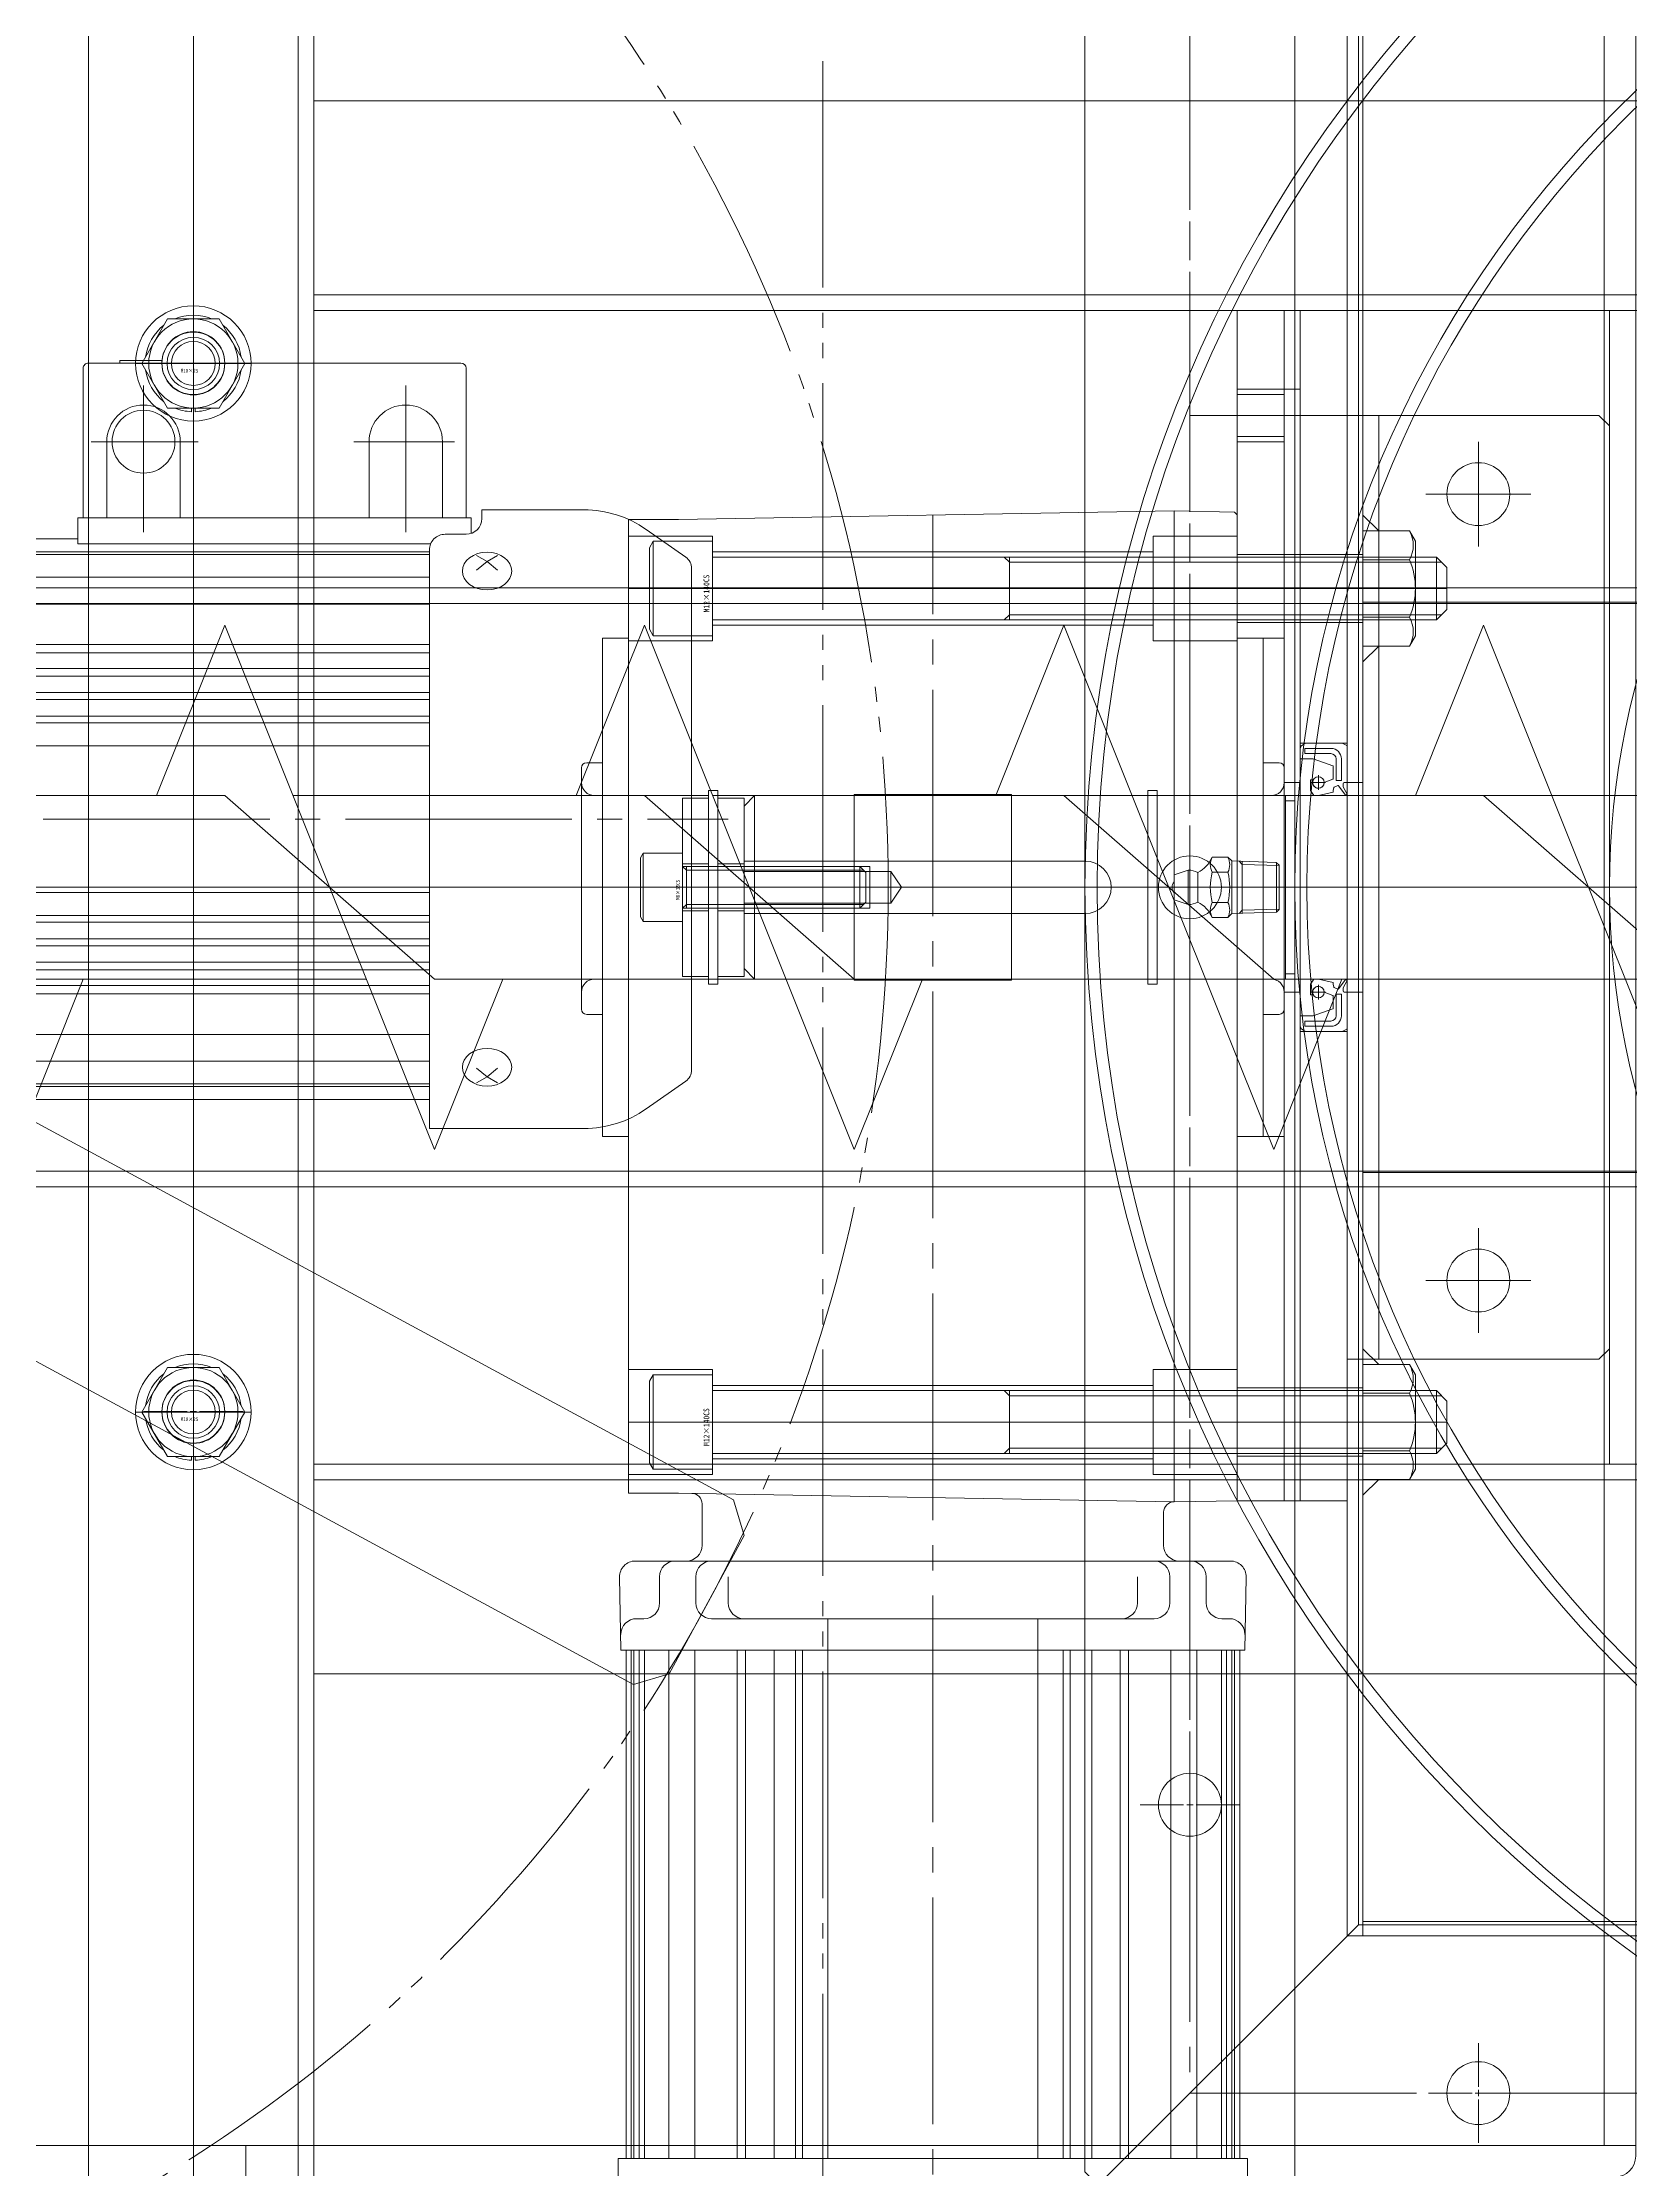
# Model space of a CAD drawing. Units: millimetres at full size. Extents: x -24503 to 24503, y -7436 to 7436.
# Drawn here: x 6788.2 to 7091, y 6095.4 to 6501.1 of the extents above; entities that cross this region are included whole.
import ezdxf
from ezdxf.enums import TextEntityAlignment as Align

# ---------------------------------------------------------------- set-up
doc = ezdxf.new("R2010")
doc.units = ezdxf.units.MM
doc.header["$LTSCALE"] = 4.8
doc.linetypes.add('CHAIN2', pattern=[12, 9, -1, 1, -1])
doc.linetypes.add('DOUBLE_CHAIN2', pattern=[12.8, 9, -1, 0.6, -0.6, 0.6, -1])
for name, color, linetype, lineweight in [('0-3_06_PHANTOM', 7, 'DOUBLE_CHAIN2', 9), ('0-4_0', 2, 'Continuous', 9), ('0-6_05_CENTER', 2, 'CHAIN2', 9), ('0-7_04_HIDDEN', 7, 'Continuous', 9), ('0-C_01_外形線', 134, 'Continuous', 9), ('0-D_03_かくれ線', 5, 'Continuous', 9), ('0-F_04_中心線', 4, 'CHAIN2', 9)]:
    doc.layers.add(name, color=color, linetype=linetype, lineweight=lineweight)
doc.styles.add('ＭＳ ゴシック', font='')
doc.styles.get('ＭＳ ゴシック').set_extended_font_data('MS Gothic')

# ---------------------------------------------------------------- blocks, each defined once
blk = doc.blocks.new('A$C402B3D07_1_1')
at = {"layer": '0-7_04_HIDDEN'}
for p, q in [((0, 0), (-65, 0)), ((-65, -2), (-65, 0)), ((0, 0), (0, -65)), ((-61, -6), (-14.5, -6)), ((-6, -14.5), (-6, -61)), ((-2, -65), (0, -65))]:
    blk.add_line(p, q, dxfattribs=at)
for centre, radius, start, end in [((-61, -2), 4, 180, 270), ((-14.5, -14.5), 8.5, 0, 90), ((-2, -61), 4, 180, 270)]:
    blk.add_arc(centre, radius, start, end, dxfattribs=at)
blk = doc.blocks.new('A$C64152858_1_1')
at = {"layer": '0-6_05_CENTER'}
for p, q in [((0, 125.659), (0, 144.341)), ((9.341, 135), (-9.341, 135)), ((-1300.306, 60), (668.482, 60)), ((0, -24.341), (0, -5.659)), ((9.341, -15), (-9.341, -15))]:
    blk.add_line(p, q, dxfattribs=at)
at = {"layer": '0-7_04_HIDDEN'}
blk.add_line((24, 300), (24, -180), dxfattribs=at)
blk.add_lwpolyline([(-35, 300), (30, 300), (30, -180), (-35, -180)], close=True, dxfattribs=at)
blk.add_lwpolyline([(-795, -180), (-1215, -180), (-1215, -245), (-35, -245), (-35, -180), (-315, -180)], dxfattribs=at)
for centre in [(0, 135), (0, -15)]:
    blk.add_circle(centre, 6, dxfattribs=at)
at = {"layer": '0-7_04_HIDDEN', "xscale": -1}
blk.add_blockref('A$C402B3D07_1_1', (-35, -180), dxfattribs=at)
blk = doc.blocks.new('GM-SHYF-RH 0.2kW、1／30、200V、60Hza_1_1')
at = {"layer": '0-4_0'}
for p, q in [((-200, 46), (-229.505, 46)), ((-200, 46), (-200, -13)), ((-241.321, 42.275), (-248.891, 36.973)), ((-213, 37.32), (-211, 36.144)), ((-116, 40.5), (-200, 40.5)), ((-200, 38), (-116, 38)), ((-200, 37.5), (-116, 37.5)), ((-250, 34.844), (-250, -13)), ((-211, 36.144), (-213, 34.491)), ((-200, 33.133), (-116, 33.133)), ((-200, 28.042), (-116, 28.042)), ((-200, 20.304), (-116, 20.304)), ((-200, 18.714), (-116, 18.714)), ((-200, 15.756), (-116, 15.756)), ((-200, 14.277), (-116, 14.277)), ((-200, 11.185), (-116, 11.185)), ((-200, 9.838), (-116, 9.838)), ((-200, 6.628), (-116, 6.628)), ((-200, 5.386), (-116, 5.386)), ((-200, 1), (-116, 1)), ((-250, -60.844), (-250, -13)), ((-200, -64.34), (-200, -13)), ((-200, -27), (-116, -27)), ((-200, -31.386), (-116, -31.386)), ((-200, -32.628), (-116, -32.628)), ((-200, -35.838), (-116, -35.838)), ((-200, -37.185), (-116, -37.185)), ((-200, -40.277), (-116, -40.277)), ((-200, -41.756), (-116, -41.756)), ((-200, -44.714), (-116, -44.714)), ((-200, -46.304), (-116, -46.304)), ((-200, -54.042), (-116, -54.042)), ((-211, -62.144), (-213, -60.491)), ((-200, -59.133), (-116, -59.133)), ((-241.321, -68.275), (-248.891, -62.973)), ((-213, -63.32), (-211, -62.144)), ((-200, -63.5), (-116, -63.5)), ((-200, -64), (-116, -64)), ((-208, -70.5), (-208, -67.511)), ((-207, -67.34), (-203, -67.34)), ((-133, -65.5), (-200.233, -65.5)), ((-133, -70.5), (-133, -65.5)), ((-116, -66.5), (-133, -66.5)), ((-210, -72), (-229.505, -72)), ((-210, -72), (-210, -70.34)), ((-208, -70.5), (-133, -70.5)), ((-207, -99), (-207, -70.5)), ((-202.5, -70.5), (-202.5, -85)), ((-188.5, -70.5), (-188.5, -85)), ((-152.5, -70.5), (-152.5, -85)), ((-138.5, -70.5), (-138.5, -85)), ((-134, -99), (-134, -70.5)), ((-135, -100), (-206, -100)), ((-149, -100.5), (-149, -100))]:
    blk.add_line(p, q, dxfattribs=at)
for points in [[(-206.3, 34.327), (-206.39, 35.03), (-206.658, 35.706), (-207.092, 36.329), (-207.677, 36.875), (-208.389, 37.323), (-209.201, 37.656), (-210.083, 37.861), (-211, 37.931), (-211.917, 37.861), (-212.799, 37.656), (-213.611, 37.323), (-214.323, 36.875), (-214.908, 36.329), (-215.342, 35.706), (-215.61, 35.03), (-215.7, 34.327), (-215.61, 33.624), (-215.342, 32.948), (-214.908, 32.325), (-214.323, 31.779), (-213.611, 31.331), (-212.799, 30.998), (-211.917, 30.793), (-211, 30.724), (-210.083, 30.793), (-209.201, 30.998), (-208.389, 31.331), (-207.677, 31.779), (-207.092, 32.325), (-206.658, 32.948), (-206.39, 33.624)], [(-206.3, -60.327), (-206.39, -59.624), (-206.658, -58.948), (-207.092, -58.325), (-207.677, -57.779), (-208.389, -57.331), (-209.201, -56.998), (-210.083, -56.793), (-211, -56.724), (-211.917, -56.793), (-212.799, -56.998), (-213.611, -57.331), (-214.323, -57.779), (-214.908, -58.325), (-215.342, -58.948), (-215.61, -59.624), (-215.7, -60.327), (-215.61, -61.03), (-215.342, -61.706), (-214.908, -62.329), (-214.323, -62.875), (-213.611, -63.323), (-212.799, -63.656), (-211.917, -63.861), (-211, -63.931), (-210.083, -63.861), (-209.201, -63.656), (-208.389, -63.323), (-207.677, -62.875), (-207.092, -62.329), (-206.658, -61.706), (-206.39, -61.03)]]:
    blk.add_lwpolyline(points, close=True, dxfattribs=at)
for points in [[(-209, 37.32), (-211, 36.144), (-209, 34.491)], [(-209, -63.32), (-211, -62.144), (-209, -60.491)], [(-149, -100.5), (-141, -100.5), (-141, -100)]]:
    blk.add_lwpolyline(points, dxfattribs=at)
blk.add_circle((-145.5, -85), 6, dxfattribs=at)
for centre, radius, start, end in [((-229.505, 25.4), 20.6, 90, 125), ((-247.4, 34.844), 2.6, 125, 180), ((-247.4, -60.844), 2.6, 180, 235), ((-203, -64.34), 3, 270, 0), ((-229.505, -51.4), 20.6, 235, 270), ((-207, -70.34), 3, 90, 180), ((-195.5, -85), 7, 180, 0), ((-145.5, -85), 7, 180, 0), ((-206, -99), 1, 180, 270), ((-135, -99), 1, 270, 0)]:
    blk.add_arc(centre, radius, start, end, dxfattribs=at)
at = {"layer": '0-6_05_CENTER'}
for p, q in [((-68.791, -13), (-256.973, -13)), ((-195.5, -67.716), (-195.5, -95.695)), ((-145.5, -67.716), (-145.5, -95.695)), ((-204.808, -85), (-185.619, -85)), ((-155.91, -85), (-135.536, -85))]:
    blk.add_line(p, q, dxfattribs=at)
blk = doc.blocks.new('M5tz_1_1')
at = {"layer": '0-4_0', "color": 134}
for radius in [2.5, 2.5, 2, 2]:
    blk.add_circle((0, 0), radius, dxfattribs=at)
at = {"layer": '0-6_05_CENTER'}
for p, q in [((0, -5.06), (0, 5.06)), ((5.06, 0), (-5.06, 0))]:
    blk.add_line(p, q, dxfattribs=at)
blk = doc.blocks.new('A$C255F5867_1_1')
at = {"layer": '0-4_0', "color": 134}
blk.add_lwpolyline([(-282.5, -20), (282.5, -20), (287.5, -15), (287.5, 15), (282.5, 20), (-282.5, 20), (-287.5, 15), (-287.5, -15)], close=True, dxfattribs=at)
for points in [[(-3, 9.539), (-3, 12.8), (-3, 9.539)], [(-3, 12.8), (3, 12.8), (3, 9.539)]]:
    blk.add_lwpolyline(points, dxfattribs=at)
blk.add_arc((0, 0), 10, 107.4576, 72.5424, dxfattribs=at)
at = {"layer": '0-6_05_CENTER'}
for p, q in [((0, -12.469), (0, 22.684)), ((12.007, 0), (-12.007, 0))]:
    blk.add_line(p, q, dxfattribs=at)
at = {"layer": '0-7_04_HIDDEN'}
for p, q in [((-2.5, 20), (-2.5, 12.8)), ((-2, 20), (-2, 12.8)), ((2, 20), (2, 12.8)), ((2.5, 20), (2.5, 12.8))]:
    blk.add_line(p, q, dxfattribs=at)
at = {"layer": '0-4_0'}
for p in [(-15, 0), (15, 0)]:
    blk.add_blockref('M5tz_1_1', p, dxfattribs=at)
blk = doc.blocks.new('A$C6DB072BA_1_1')
at = {"layer": '0-7_04_HIDDEN'}
blk.add_blockref('A$C255F5867_1_1', (0, 0), dxfattribs=at)
blk = doc.blocks.new('A$C44A32885_1_1')
at = {"layer": '0-3_06_PHANTOM'}
blk.add_circle((-65, 275), 287.5, dxfattribs=at)
at = {"layer": '0-4_0', "rotation": 180}
blk.add_blockref('GM-SHYF-RH 0.2kW、1／30、200V、60Hza_1_1', (-65, 275), dxfattribs=at)
at = {"layer": '0-7_04_HIDDEN', "rotation": 331.58052}
blk.add_blockref('A$C6DB072BA_1_1', (-65, 275), dxfattribs=at)
blk = doc.blocks.new('U2212')
at = {"layer": '0-F_04_中心線'}
for p, q in [((0, 1.2), (0, 9.5)), ((-9.5, 0), (-1.2, 0)), ((1.2, 0), (9.5, 0)), ((0, -9.5), (0, -1.2))]:
    blk.add_line(p, q, dxfattribs=at)
at = {"layer": '0-F_04_中心線', "linetype": 'Continuous'}
for p, q in [((-0.6, 0), (0.6, 0)), ((0, -0.6), (0, 0.6))]:
    blk.add_line(p, q, dxfattribs=at)
blk = doc.blocks.new('U2215')
at = {"layer": '0-F_04_中心線'}
for p, q in [((0, 1.2), (0, 9.5)), ((-9.5, 0), (-1.2, 0)), ((1.2, 0), (9.5, 0)), ((0, -9.5), (0, -1.2))]:
    blk.add_line(p, q, dxfattribs=at)
at = {"layer": '0-F_04_中心線', "linetype": 'Continuous'}
for p, q in [((-0.6, 0), (0.6, 0)), ((0, -0.6), (0, 0.6))]:
    blk.add_line(p, q, dxfattribs=at)
blk = doc.blocks.new('U2214')
at = {"layer": '0-F_04_中心線'}
for p, q in [((0, 1.2), (0, 9.5)), ((-9.5, 0), (-1.2, 0)), ((1.2, 0), (9.5, 0)), ((0, -9.5), (0, -1.2))]:
    blk.add_line(p, q, dxfattribs=at)
at = {"layer": '0-F_04_中心線', "linetype": 'Continuous'}
for p, q in [((-0.6, 0), (0.6, 0)), ((0, -0.6), (0, 0.6))]:
    blk.add_line(p, q, dxfattribs=at)
blk = doc.blocks.new('U2269')
at = {"layer": '0-F_04_中心線'}
blk.add_line((0, -253.5), (0, -50), dxfattribs=at)
blk = doc.blocks.new('U2277')
at = {"layer": '0-F_04_中心線'}
for p, q in [((0, 1.2), (0, 9.5)), ((-9.5, 0), (-1.2, 0)), ((1.2, 0), (9.5, 0)), ((0, -9.5), (0, -1.2))]:
    blk.add_line(p, q, dxfattribs=at)
at = {"layer": '0-F_04_中心線', "linetype": 'Continuous'}
for p, q in [((-0.6, 0), (0.6, 0)), ((0, -0.6), (0, 0.6))]:
    blk.add_line(p, q, dxfattribs=at)
blk = doc.blocks.new('U2278')
at = {"layer": '0-F_04_中心線'}
for p, q in [((0, 1.2), (0, 9.5)), ((-9.5, 0), (-1.2, 0)), ((1.2, 0), (9.5, 0)), ((0, -9.5), (0, -1.2))]:
    blk.add_line(p, q, dxfattribs=at)
at = {"layer": '0-F_04_中心線', "linetype": 'Continuous'}
for p, q in [((-0.6, 0), (0.6, 0)), ((0, -0.6), (0, 0.6))]:
    blk.add_line(p, q, dxfattribs=at)
blk = doc.blocks.new('U2279')
at = {"layer": '0-F_04_中心線'}
for p, q in [((0, 1.2), (0, 9.5)), ((-9.5, 0), (-1.2, 0)), ((1.2, 0), (9.5, 0)), ((0, -9.5), (0, -1.2))]:
    blk.add_line(p, q, dxfattribs=at)
at = {"layer": '0-F_04_中心線', "linetype": 'Continuous'}
for p, q in [((-0.6, 0), (0.6, 0)), ((0, -0.6), (0, 0.6))]:
    blk.add_line(p, q, dxfattribs=at)
blk = doc.blocks.new('U2242')
at = {"layer": '0-F_04_中心線'}
for p, q in [((0, 1.2), (0, 9.5)), ((-9.5, 0), (-1.2, 0)), ((1.2, 0), (9.5, 0)), ((0, -9.5), (0, -1.2))]:
    blk.add_line(p, q, dxfattribs=at)
at = {"layer": '0-F_04_中心線', "linetype": 'Continuous'}
for p, q in [((-0.6, 0), (0.6, 0)), ((0, -0.6), (0, 0.6))]:
    blk.add_line(p, q, dxfattribs=at)
blk = doc.blocks.new('U2241')
at = {"layer": '0-F_04_中心線'}
for p, q in [((0, 1.2), (0, 9.5)), ((-9.5, 0), (-1.2, 0)), ((1.2, 0), (9.5, 0)), ((0, -9.5), (0, -1.2))]:
    blk.add_line(p, q, dxfattribs=at)
at = {"layer": '0-F_04_中心線', "linetype": 'Continuous'}
for p, q in [((-0.6, 0), (0.6, 0)), ((0, -0.6), (0, 0.6))]:
    blk.add_line(p, q, dxfattribs=at)
blk = doc.blocks.new('U2265')
at = {"layer": '0-F_04_中心線'}
blk.add_line((0, -443.5), (0, -88), dxfattribs=at)
blk = doc.blocks.new('U2223')
at = {"layer": '0-F_04_中心線'}
for p, q in [((0, 1.2), (0, 9.5)), ((-9.5, 0), (-1.2, 0)), ((1.2, 0), (9.5, 0)), ((0, -9.5), (0, -1.2))]:
    blk.add_line(p, q, dxfattribs=at)
at = {"layer": '0-F_04_中心線', "linetype": 'Continuous'}
for p, q in [((-0.6, 0), (0.6, 0)), ((0, -0.6), (0, 0.6))]:
    blk.add_line(p, q, dxfattribs=at)
blk = doc.blocks.new('U2222')
at = {"layer": '0-F_04_中心線'}
for p, q in [((0, 1.2), (0, 9.5)), ((-9.5, 0), (-1.2, 0)), ((1.2, 0), (9.5, 0)), ((0, -9.5), (0, -1.2))]:
    blk.add_line(p, q, dxfattribs=at)
at = {"layer": '0-F_04_中心線', "linetype": 'Continuous'}
for p, q in [((-0.6, 0), (0.6, 0)), ((0, -0.6), (0, 0.6))]:
    blk.add_line(p, q, dxfattribs=at)
blk = doc.blocks.new('U2236')
at = {"layer": '0-F_04_中心線'}
blk.add_line((-443.5, 0), (-88, 0), dxfattribs=at)

msp = doc.modelspace()

# ---------------------------------------------------------------- linework, layer by layer
at = {"layer": '0-3_06_PHANTOM'}
msp.add_lwpolyline([(5936.954, 5840.008), (6936.954, 5840.008), (6936.954, 6840.008), (5936.954, 6840.008)], close=True, dxfattribs=at)
at = {"layer": '0-4_0', "color": 134}
for p, q in [((6796.954, 6397.158), (6606.954, 6397.158)), ((6796.954, 6282.858), (6606.954, 6282.858))]:
    msp.add_line(p, q, dxfattribs=at)
msp.add_lwpolyline([(6746.954, 6100.008), (6826.954, 6100.008), (6826.954, 6035.008), (5846.954, 6035.008), (5846.954, 6100.008), (6266.954, 6100.008)], dxfattribs=at)
for radius in [250, 210, 207.7]:
    msp.add_circle((7236.954, 6340.008), radius, dxfattribs=at)
at = {"layer": '0-6_05_CENTER'}
msp.add_line((6986.954, 6340.008), (7486.954, 6340.008), dxfattribs=at)
at = {"layer": '0-7_04_HIDDEN'}
for radius in [247.7, 150]:
    msp.add_circle((7236.954, 6340.008), radius, dxfattribs=at)
at = {"layer": '0-C_01_外形線'}
for p, q in [((6796.954, 6765.008), (6796.954, 5915.008)), ((6826.769, 6439.928), (6821.861, 6448.428)), ((6807.139, 6439.928), (6812.046, 6431.428)), ((6821.861, 6431.428), (6826.769, 6439.928)), ((6812.046, 6431.428), (6821.861, 6431.428)), ((6816.579, 6431.428), (6816.579, 6430.736)), ((6817.329, 6431.428), (6817.329, 6430.736)), ((6826.769, 6239.928), (6821.861, 6248.428)), ((6807.139, 6239.928), (6812.046, 6231.428)), ((6821.861, 6231.428), (6826.769, 6239.928)), ((6812.046, 6231.428), (6821.861, 6231.428)), ((6816.579, 6231.428), (6816.579, 6230.736)), ((6817.329, 6231.428), (6817.329, 6230.736))]:
    msp.add_line(p, q, dxfattribs=at)
for points in [[(6821.861, 6448.428), (6812.046, 6448.428), (6807.139, 6439.928)], [(6821.861, 6248.428), (6812.046, 6248.428), (6807.139, 6239.928)]]:
    msp.add_lwpolyline(points, dxfattribs=at)
for centre, radius in [((6816.954, 6439.928), 11), ((6816.954, 6439.928), 8.5), ((6816.954, 6439.928), 5), ((6816.954, 6439.928), 4.188), ((6816.954, 6239.928), 11), ((6816.954, 6239.928), 8.5), ((6816.954, 6239.928), 5), ((6816.954, 6239.928), 4.188)]:
    msp.add_circle(centre, radius, dxfattribs=at)
for centre, start, end in [((6816.954, 6439.928), 127.50502, 172.49498), ((6816.954, 6439.928), 67.50502, 112.49498), ((6816.954, 6439.928), 7.50502, 52.49498), ((6816.954, 6439.928), 187.50502, 232.49498), ((6816.954, 6439.928), 307.50502, 352.49498), ((6816.954, 6439.928), 247.50502, 267.66393), ((6816.954, 6439.928), 272.33607, 292.49498), ((6816.954, 6239.928), 67.50502, 112.49498), ((6816.954, 6239.928), 127.50502, 172.49498), ((6816.954, 6239.928), 7.50502, 52.49498), ((6816.954, 6239.928), 187.50502, 232.49498), ((6816.954, 6239.928), 307.50502, 352.49498), ((6816.954, 6239.928), 247.50502, 267.66393), ((6816.954, 6239.928), 272.33607, 292.49498)]:
    msp.add_arc(centre, 9.2, start, end, dxfattribs=at)
at = {"layer": '0-D_03_かくれ線'}
for p, q in [((6796.954, 6735.008), (6796.954, 5945.008)), ((7039.08, 6490.008), (7039.08, 6450.008)), ((6839.954, 6453.008), (7633.954, 6453.008)), ((7039.08, 6230.008), (7039.08, 6450.008)), ((7015.954, 6435.008), (7024.954, 6435.008)), ((7024.954, 6435.008), (7027.954, 6435.008)), ((7015.954, 6434.008), (7024.954, 6434.008)), ((7036.954, 6430.008), (7084.954, 6430.008)), ((7036.954, 6430.008), (7036.954, 6250.008)), ((7042.954, 6430.008), (7042.954, 6250.008)), ((7086.954, 6428.008), (7084.954, 6430.008)), ((7086.954, 6428.008), (7086.954, 6252.008)), ((7015.954, 6426.008), (7024.954, 6426.008)), ((7015.954, 6425.008), (7024.954, 6425.008)), ((6909.453, 6410.149), (6899.953, 6410.149)), ((6899.953, 6323.807), (6899.953, 6410.149)), ((7003.953, 6411.799), (6909.453, 6410.149)), ((7015.454, 6411.598), (7003.953, 6411.799)), ((7003.953, 6323.807), (7003.953, 6411.799)), ((7015.954, 6411.089), (7015.454, 6411.598)), ((7015.954, 6323.807), (7015.954, 6411.089)), ((6904.653, 6406.008), (6903.953, 6404.796)), ((6904.653, 6406.008), (6904.653, 6388.008)), ((6915.953, 6406.008), (6904.653, 6406.008)), ((6915.953, 6406.008), (6915.953, 6388.008)), ((7039.954, 6407.978), (7048.816, 6407.978)), ((7039.954, 6386.039), (7039.954, 6407.978)), ((7048.816, 6407.978), (7049.954, 6406.008)), ((7049.954, 6388.008), (7049.954, 6406.008)), ((6903.953, 6404.796), (6903.953, 6389.221)), ((6915.953, 6404.008), (6999.954, 6404.008)), ((6915.953, 6403.008), (7049.953, 6403.008)), ((6972.535, 6402.008), (6971.535, 6403.008)), ((6972.535, 6403.008), (6972.535, 6391.008)), ((6972.535, 6402.008), (7049.953, 6402.008)), ((7015.954, 6403.508), (7024.954, 6403.508)), ((7024.954, 6403.508), (7027.954, 6403.508)), ((7027.954, 6403.508), (7036.954, 6403.508)), ((7036.954, 6403.508), (7039.954, 6403.508)), ((7039.954, 6402.493), (7048.816, 6402.493)), ((7049.953, 6403.008), (7053.953, 6403.008)), ((7049.953, 6402.008), (7054.953, 6402.008)), ((7053.953, 6403.008), (7055.953, 6401.008)), ((7053.953, 6403.008), (7053.953, 6391.008)), ((7055.953, 6401.008), (7055.953, 6393.008)), ((7049.954, 6394.158), (6576.954, 6394.158)), ((6796.954, 6397.158), (7038.954, 6397.158)), ((6903.953, 6397.008), (7055.953, 6397.008)), ((7023.454, 6397.008), (7053.454, 6397.008)), ((7036.954, 6282.858), (7036.954, 6397.158)), ((7036.954, 6394.158), (7039.954, 6394.158)), ((7486.954, 6397.158), (7038.954, 6397.158)), ((7433.954, 6397.158), (7039.954, 6397.158)), ((7049.954, 6397.008), (7039.954, 6397.008)), ((7049.954, 6394.408), (7039.954, 6394.408)), ((7433.954, 6394.408), (7049.954, 6394.408)), ((7049.954, 6394.158), (7433.954, 6394.158)), ((6822.954, 6390.008), (6809.954, 6357.508)), ((6862.954, 6290.008), (6822.954, 6390.008)), ((6902.954, 6390.008), (6889.954, 6357.508)), ((6942.954, 6290.008), (6902.954, 6390.008)), ((6915.953, 6391.008), (7049.953, 6391.008)), ((6915.953, 6390.008), (6999.954, 6390.008)), ((6982.954, 6390.008), (6969.954, 6357.508)), ((6972.535, 6392.008), (6971.535, 6391.008)), ((6972.535, 6392.008), (7049.953, 6392.008)), ((7022.954, 6290.008), (6982.954, 6390.008)), ((7015.954, 6390.508), (7024.954, 6390.508)), ((7024.954, 6390.508), (7027.954, 6390.508)), ((7027.954, 6390.508), (7036.954, 6390.508)), ((7036.954, 6390.508), (7039.954, 6390.508)), ((7039.954, 6391.523), (7048.816, 6391.523)), ((7049.953, 6392.008), (7054.953, 6392.008)), ((7049.953, 6391.008), (7053.953, 6391.008)), ((7062.954, 6390.008), (7049.954, 6357.508)), ((7053.953, 6391.008), (7055.953, 6393.008)), ((7102.954, 6290.008), (7062.954, 6390.008)), ((6894.953, 6387.508), (6899.953, 6387.508)), ((6894.953, 6340.237), (6894.953, 6387.508)), ((6904.653, 6388.008), (6903.953, 6389.221)), ((6915.953, 6388.008), (6904.653, 6388.008)), ((7020.953, 6387.508), (7015.953, 6387.508)), ((7015.954, 6387.508), (7024.954, 6387.508)), ((7020.953, 6387.508), (7020.953, 6292.508)), ((7039.954, 6386.039), (7048.816, 6386.039)), ((7048.816, 6386.039), (7049.954, 6388.008)), ((7027.954, 6367.508), (7036.954, 6367.508)), ((7028.904, 6365.508), (7033.847, 6365.508)), ((7028.985, 6367.508), (7035.93, 6367.508)), ((7028.985, 6367.508), (7035.93, 6367.508)), ((7035.975, 6367.498), (7036.898, 6367.036)), ((7035.975, 6367.498), (7036.898, 6367.036)), ((7036.954, 6366.946), (7036.954, 6360.108)), ((6890.953, 6362.78), (6890.953, 6339.78)), ((6891.953, 6363.78), (6894.953, 6363.78)), ((7023.953, 6363.78), (7020.953, 6363.78)), ((7024.953, 6362.78), (7024.953, 6339.78)), ((7030.437, 6364.508), (7028.054, 6364.508)), ((7034.214, 6363.198), (7030.47, 6364.503)), ((7034.281, 6360.751), (7034.281, 6363.103)), ((6822.954, 6357.508), (6755.954, 6357.508)), ((6862.954, 6322.508), (6822.954, 6357.508)), ((6902.954, 6357.508), (6835.954, 6357.508)), ((6915.203, 6357.508), (6893.453, 6357.508)), ((6942.954, 6322.508), (6902.954, 6357.508)), ((6982.954, 6357.508), (6915.954, 6357.508)), ((6916.953, 6357.508), (6942.953, 6357.508)), ((6923.955, 6322.508), (6923.955, 6357.508)), ((6972.953, 6357.508), (6998.953, 6357.508)), ((7022.954, 6322.508), (6982.954, 6357.508)), ((7062.954, 6357.508), (6995.954, 6357.508)), ((7000.704, 6357.508), (7022.453, 6357.508)), ((7024.954, 6360.008), (7027.954, 6360.008)), ((7026.955, 6357.508), (7026.955, 6322.508)), ((7026.955, 6357.508), (7039.955, 6357.508)), ((7027.954, 6357.508), (7036.954, 6357.508)), ((7029.954, 6358.553), (7029.954, 6360.428)), ((7030.054, 6360.528), (7030.484, 6360.528)), ((7032.554, 6360.008), (7034.217, 6360.658)), ((7035.186, 6359.424), (7034.495, 6359.143)), ((7036.854, 6360.008), (7036.401, 6360.008)), ((7036.954, 6360.008), (7039.954, 6360.008)), ((7039.955, 6357.508), (7106.954, 6357.508)), ((7102.954, 6322.508), (7062.954, 6357.508)), ((7142.954, 6357.508), (7075.954, 6357.508)), ((7025.205, 6356.508), (7026.955, 6356.508)), ((6902.703, 6346.508), (6902.203, 6345.642)), ((6902.203, 6345.642), (6902.203, 6334.374)), ((6902.703, 6346.508), (6902.703, 6333.508)), ((6910.203, 6346.508), (6902.703, 6346.508)), ((6910.203, 6346.508), (6910.203, 6333.508)), ((7011.201, 6345.783), (7014.201, 6345.783)), ((7014.954, 6345.031), (7014.201, 6345.783)), ((6915.203, 6344.508), (6910.203, 6344.508)), ((6910.953, 6343.258), (6910.203, 6344.008)), ((6910.953, 6344.008), (6910.953, 6336.008)), ((6910.953, 6343.258), (6944.753, 6343.258)), ((6921.955, 6344.508), (6916.955, 6344.508)), ((6986.955, 6345.008), (6921.955, 6345.008)), ((6945.955, 6344.008), (6921.955, 6344.008)), ((6949.955, 6343.008), (6921.955, 6343.008)), ((6944.003, 6344.008), (6944.003, 6336.008)), ((6945.203, 6342.808), (6945.203, 6337.208)), ((6945.955, 6344.008), (6945.955, 6336.008)), ((6951.957, 6340.008), (6949.955, 6343.008)), ((7003.954, 6342.409), (7006.654, 6343.309)), ((7003.954, 6337.609), (7003.954, 6342.409)), ((7006.654, 6336.709), (7006.654, 6343.309)), ((7008.454, 6337.209), (7008.454, 6342.809)), ((7011.201, 6342.896), (7014.201, 6342.896)), ((7023.437, 6344.765), (7014.954, 6345.031)), ((7014.954, 6335.009), (7014.954, 6345.009)), ((7016.954, 6344.387), (7016.354, 6344.987)), ((7016.954, 6344.909), (7016.954, 6335.109)), ((7023.954, 6344.168), (7016.954, 6344.387)), ((7023.954, 6344.249), (7023.437, 6344.765)), ((7023.454, 6335.254), (7023.454, 6344.749)), ((7023.954, 6335.786), (7023.954, 6344.249)), ((6890.953, 6316.78), (6890.953, 6339.78)), ((6894.953, 6340.237), (6894.953, 6292.508)), ((6949.955, 6337.008), (6951.957, 6340.008)), ((7003.954, 6337.609), (7006.654, 6336.709)), ((7011.201, 6337.123), (7014.201, 6337.123)), ((7014.954, 6340.009), (7014.954, 6340.01)), ((7014.954, 6337.509), (7014.954, 6337.509)), ((7020.954, 6340.008), (7020.954, 6292.508)), ((7024.953, 6316.78), (7024.953, 6339.78)), ((6902.703, 6333.508), (6902.203, 6334.374)), ((6910.203, 6333.508), (6902.703, 6333.508)), ((6910.953, 6336.758), (6910.203, 6336.008)), ((6915.203, 6335.508), (6910.203, 6335.508)), ((6910.953, 6336.758), (6944.753, 6336.758)), ((6921.955, 6335.508), (6916.955, 6335.508)), ((6945.955, 6336.008), (6921.955, 6336.008)), ((6986.955, 6335.008), (6921.955, 6335.008)), ((7011.201, 6334.236), (7014.201, 6334.236)), ((7014.201, 6334.236), (7014.954, 6334.988)), ((7014.954, 6334.988), (7023.454, 6335.254)), ((7016.954, 6335.632), (7016.354, 6335.032)), ((7016.954, 6335.632), (7023.954, 6335.85)), ((7023.454, 6335.254), (7023.954, 6335.786)), ((6795.954, 6322.508), (6782.954, 6290.008)), ((6782.954, 6322.508), (6849.954, 6322.508)), ((6875.954, 6322.508), (6862.954, 6290.008)), ((6862.954, 6322.508), (6929.954, 6322.508)), ((6915.203, 6322.508), (6893.453, 6322.508)), ((6899.953, 6224.448), (6899.953, 6323.807)), ((6916.953, 6322.508), (6942.953, 6322.508)), ((6955.954, 6322.508), (6942.954, 6290.008)), ((6942.954, 6322.508), (7009.954, 6322.508)), ((6972.953, 6322.508), (6998.953, 6322.508)), ((7000.704, 6322.508), (7022.453, 6322.508)), ((7003.953, 6222.799), (7003.953, 6323.807)), ((7015.954, 6323.807), (7015.954, 6223.008)), ((7035.954, 6322.508), (7022.954, 6290.008)), ((7022.954, 6322.508), (7089.954, 6322.508)), ((7025.205, 6323.508), (7026.955, 6323.508)), ((7026.955, 6322.508), (7039.955, 6322.508)), ((7027.954, 6322.508), (7036.954, 6322.508)), ((7029.954, 6321.463), (7029.954, 6319.589)), ((7035.186, 6320.592), (7034.495, 6320.873)), ((7106.954, 6322.508), (7039.955, 6322.508)), ((7024.954, 6320.008), (7027.954, 6320.008)), ((7030.054, 6319.489), (7030.484, 6319.489)), ((7034.214, 6316.819), (7030.47, 6315.514)), ((7032.554, 6320.008), (7034.217, 6319.358)), ((7034.281, 6319.265), (7034.281, 6316.913)), ((7036.854, 6320.008), (7036.401, 6320.008)), ((7036.954, 6320.008), (7039.954, 6320.008)), ((7036.954, 6313.07), (7036.954, 6319.908)), ((6891.953, 6315.78), (6894.953, 6315.78)), ((7023.953, 6315.78), (7020.953, 6315.78)), ((7030.437, 6315.508), (7028.054, 6315.508)), ((7028.904, 6314.508), (7033.847, 6314.508)), ((7035.975, 6312.519), (7036.898, 6312.981)), ((7035.975, 6312.519), (7036.898, 6312.981)), ((7027.954, 6312.508), (7036.954, 6312.508)), ((7028.985, 6312.508), (7035.93, 6312.508)), ((7028.985, 6312.508), (7035.93, 6312.508)), ((6894.953, 6292.508), (6899.953, 6292.508)), ((7020.953, 6292.508), (7015.953, 6292.508)), ((7015.954, 6292.508), (7024.954, 6292.508)), ((7039.954, 6285.858), (6576.954, 6285.858)), ((7036.954, 6285.858), (7039.954, 6285.858)), ((7039.954, 6285.858), (7433.954, 6285.858)), ((6796.954, 6282.858), (7038.954, 6282.858)), ((7486.954, 6282.858), (7038.954, 6282.858)), ((7433.954, 6282.858), (7039.954, 6282.858)), ((7084.954, 6250.008), (7086.954, 6252.008)), ((7084.954, 6250.008), (7036.954, 6250.008)), ((7039.954, 6248.978), (7048.816, 6248.978)), ((7039.954, 6227.039), (7039.954, 6248.978)), ((7048.816, 6248.978), (7049.954, 6247.008)), ((6904.653, 6247.008), (6903.953, 6245.796)), ((6903.953, 6245.796), (6903.953, 6230.221)), ((6904.653, 6247.008), (6904.653, 6229.008)), ((6915.953, 6247.008), (6904.653, 6247.008)), ((6915.953, 6247.008), (6915.953, 6229.008)), ((6915.953, 6245.008), (6999.954, 6245.008)), ((6915.953, 6244.008), (7049.953, 6244.008)), ((6972.535, 6243.008), (6971.535, 6244.008)), ((6972.535, 6244.008), (6972.535, 6232.008)), ((7015.954, 6244.508), (7024.954, 6244.508)), ((7024.954, 6244.508), (7027.954, 6244.508)), ((7027.954, 6244.508), (7036.954, 6244.508)), ((7036.954, 6244.508), (7039.954, 6244.508)), ((7049.953, 6244.008), (7053.953, 6244.008)), ((7049.954, 6229.008), (7049.954, 6247.008)), ((7053.953, 6244.008), (7055.953, 6242.008)), ((7053.953, 6244.008), (7053.953, 6232.008)), ((6972.535, 6243.008), (7049.953, 6243.008)), ((7039.954, 6243.493), (7048.816, 6243.493)), ((7049.953, 6243.008), (7054.953, 6243.008)), ((7055.953, 6242.008), (7055.953, 6234.008)), ((6903.953, 6238.008), (7055.953, 6238.008)), ((7023.454, 6238.008), (7053.454, 6238.008)), ((7049.954, 6238.008), (7039.954, 6238.008)), ((6915.953, 6232.008), (7049.953, 6232.008)), ((6972.535, 6233.008), (6971.535, 6232.008)), ((6972.535, 6233.008), (7049.953, 6233.008)), ((7039.954, 6232.523), (7048.816, 6232.523)), ((7049.953, 6233.008), (7054.953, 6233.008)), ((7049.953, 6232.008), (7053.953, 6232.008)), ((7053.953, 6232.008), (7055.953, 6234.008)), ((6904.653, 6229.008), (6903.953, 6230.221)), ((6915.953, 6229.008), (6904.653, 6229.008)), ((6915.953, 6231.008), (6999.954, 6231.008)), ((7015.954, 6231.508), (7024.954, 6231.508)), ((7024.954, 6231.508), (7027.954, 6231.508)), ((7027.954, 6231.508), (7036.954, 6231.508)), ((7036.954, 6231.508), (7039.954, 6231.508)), ((7039.08, 6190.008), (7039.08, 6230.008)), ((7048.816, 6227.039), (7049.954, 6229.008)), ((6839.954, 6227.008), (7633.954, 6227.008)), ((6909.453, 6224.448), (6899.953, 6224.448)), ((7003.953, 6222.799), (6909.453, 6224.448)), ((7039.954, 6227.039), (7048.816, 6227.039)), ((6913.953, 6222.404), (6913.953, 6214.508)), ((7001.953, 6214.508), (7001.953, 6220.798)), ((7015.954, 6223.008), (7003.953, 6222.799)), ((7014.692, 6211.508), (6901.214, 6211.508)), ((6898.471, 6194.508), (6898.215, 6208.457)), ((6905.857, 6203.508), (6905.857, 6208.508)), ((6912.768, 6203.508), (6912.768, 6208.508)), ((6918.952, 6203.508), (6918.952, 6208.508)), ((6996.954, 6203.508), (6996.954, 6208.508)), ((7003.138, 6203.508), (7003.138, 6208.508)), ((7010.05, 6203.508), (7010.05, 6208.508)), ((7017.436, 6194.508), (7017.692, 6208.457)), ((6902.453, 6200.508), (6901.453, 6200.508)), ((6902.453, 6200.508), (6902.857, 6200.508)), ((6915.768, 6200.508), (6957.953, 6200.508)), ((6937.953, 6194.508), (6937.953, 6200.508)), ((7000.138, 6200.508), (6957.953, 6200.508)), ((6977.953, 6194.508), (6977.953, 6200.508)), ((7013.453, 6200.508), (7013.05, 6200.508)), ((7013.453, 6200.508), (7013.05, 6200.508)), ((7013.453, 6200.508), (7014.453, 6200.508)), ((6957.953, 6194.508), (6898.453, 6194.508)), ((6899.453, 6194.508), (6899.453, 6097.508)), ((6900.453, 6097.508), (6900.453, 6194.508)), ((6900.953, 6097.508), (6900.953, 6194.508)), ((6901.953, 6097.508), (6901.953, 6194.508)), ((6902.953, 6097.508), (6902.953, 6194.508)), ((6907.638, 6097.508), (6907.638, 6194.508)), ((6912.587, 6097.508), (6912.587, 6194.508)), ((6920.634, 6097.508), (6920.634, 6194.508)), ((6922.239, 6097.508), (6922.239, 6194.508)), ((6927.671, 6097.508), (6927.671, 6194.508)), ((6931.761, 6097.508), (6931.761, 6194.508)), ((6933.123, 6097.508), (6933.123, 6194.508)), ((6937.953, 6097.508), (6937.953, 6194.508)), ((6957.953, 6194.508), (7017.453, 6194.508)), ((6977.953, 6097.508), (6977.953, 6194.508)), ((6982.783, 6097.508), (6982.783, 6194.508)), ((6984.145, 6097.508), (6984.145, 6194.508)), ((6988.236, 6097.508), (6988.236, 6194.508)), ((6993.668, 6097.508), (6993.668, 6194.508)), ((6995.272, 6097.508), (6995.272, 6194.508)), ((7003.319, 6097.508), (7003.319, 6194.508)), ((7008.269, 6097.508), (7008.269, 6194.508)), ((7012.953, 6097.508), (7012.953, 6194.508)), ((7013.953, 6097.508), (7013.953, 6194.508)), ((7014.953, 6097.508), (7014.953, 6194.508)), ((7015.453, 6097.508), (7015.453, 6194.508)), ((7016.453, 6194.508), (7016.453, 6097.508)), ((7433.954, 6142.758), (7039.954, 6142.758)), ((7039.08, 6142.135), (6836.954, 5940.008)), ((6957.953, 6097.508), (6897.953, 6097.508)), ((6897.953, 6097.508), (6897.953, 6068.814)), ((6957.953, 6097.508), (7017.953, 6097.508)), ((7017.953, 6097.508), (7017.953, 6068.814))]:
    msp.add_line(p, q, dxfattribs=at)
for points in [[(6836.954, 5940.008), (7636.954, 5940.008), (7636.954, 6740.008), (6836.954, 6740.008)], [(6839.954, 5943.008), (7633.954, 5943.008), (7633.954, 6737.008), (6839.954, 6737.008)], [(7481.954, 6590.008), (6991.954, 6590.008), (6986.954, 6585.008), (6986.954, 6095.008), (6991.954, 6090.008), (7481.954, 6090.008), (7486.954, 6095.008), (7486.954, 6585.008)], [(6986.954, 6585.008), (6986.954, 6095.008), (6991.954, 6090.008), (7481.954, 6090.008), (7486.954, 6095.008), (7486.954, 6585.008), (7481.954, 6590.008), (6991.954, 6590.008)], [(7039.954, 6140.008), (7036.954, 6140.008), (7036.954, 6540.008), (7039.954, 6540.008)], [(7436.954, 6540.008), (7036.954, 6540.008), (7036.954, 6140.008), (7436.954, 6140.008)], [(7036.954, 6540.008), (7036.954, 6140.008), (7436.954, 6140.008), (7436.954, 6540.008)], [(7036.954, 6140.008), (7436.954, 6140.008), (7436.954, 6540.008), (7036.954, 6540.008)], [(6839.954, 6450.008), (7633.954, 6450.008), (7633.954, 6490.008), (6839.954, 6490.008)], [(7015.954, 6450.008), (7015.954, 6223.008), (7024.954, 6223.008), (7024.954, 6450.008)], [(7024.954, 6450.008), (7024.954, 6223.008), (7027.954, 6223.008), (7027.954, 6450.008)], [(7027.954, 6450.008), (7027.954, 6223.008), (7036.954, 6223.008), (7036.954, 6450.008)], [(7086.954, 6230.008), (7126.954, 6230.008), (7126.954, 6450.008), (7086.954, 6450.008)], [(7042.954, 6407.978), (7039.954, 6407.978), (7039.954, 6410.978)], [(7042.954, 6386.039), (7039.954, 6386.039), (7039.954, 6383.039)], [(6915.203, 6321.508), (6916.953, 6321.508), (6916.953, 6358.508), (6915.203, 6358.508)], [(7025.205, 6322.508), (6923.955, 6322.508), (6921.955, 6324.508), (6921.955, 6355.508), (6923.955, 6357.508), (7025.205, 6357.508)], [(6942.953, 6322.308), (6972.953, 6322.308), (6972.953, 6357.708), (6942.953, 6357.708)], [(6998.954, 6321.508), (7000.704, 6321.508), (7000.704, 6358.508), (6998.954, 6358.508)], [(6915.203, 6357.008), (6910.203, 6357.008), (6910.203, 6323.008), (6915.203, 6323.008)], [(6921.955, 6357.008), (6916.955, 6357.008), (6916.955, 6323.008), (6921.955, 6323.008)], [(7433.954, 6285.608), (7039.954, 6285.608), (7039.954, 6140.008), (7433.954, 6140.008)], [(7042.954, 6248.978), (7039.954, 6248.978), (7039.954, 6251.978)], [(6839.954, 6230.008), (7633.954, 6230.008), (7633.954, 6190.008), (6839.954, 6190.008)], [(7042.954, 6227.039), (7039.954, 6227.039), (7039.954, 6224.039)]]:
    msp.add_lwpolyline(points, close=True, dxfattribs=at)
for points in [[(7039.954, 6394.408), (7039.954, 6540.008), (7433.954, 6540.008), (7433.954, 6394.408)], [(7039.08, 6490.008), (7039.08, 6537.882), (7434.827, 6537.882), (7434.827, 6490.008), (7434.827, 6450.008)], [(7039.08, 6190.008), (7039.08, 6142.135), (7434.827, 6142.135), (7434.827, 6190.008), (7434.827, 6230.008), (7434.827, 6450.008)], [(6899.953, 6407.008), (6915.953, 6407.008), (6915.953, 6387.008), (6899.953, 6387.008)], [(7015.954, 6407.008), (6999.954, 6407.008), (6999.954, 6387.008), (7015.954, 6387.008)], [(7027.954, 6364.608), (7027.954, 6366.508), (7028.093, 6366.723), (7028.093, 6366.908)], [(7027.954, 6340.008), (7027.954, 6364.608), (7027.954, 6366.508), (7028.093, 6366.723), (7028.093, 6366.908)], [(7028.193, 6367.008), (7028.229, 6367.008), (7028.928, 6367.491)], [(7028.193, 6367.008), (7028.229, 6367.008), (7028.928, 6367.491)], [(7033.847, 6366.508), (7028.904, 6366.508), (7028.904, 6365.508)], [(7036.954, 6366.946), (7036.954, 6360.108), (7036.954, 6340.008)], [(7034.847, 6364.508), (7034.847, 6360.393), (7035.847, 6360.393), (7035.847, 6364.508)], [(7034.281, 6358.17), (7031.454, 6357.508), (7030.616, 6357.508), (7029.97, 6358.498)], [(7034.405, 6359.038), (7034.281, 6358.499), (7034.281, 6358.17)], [(7036.151, 6359.758), (7036.151, 6359.179), (7036.954, 6357.784), (7036.661, 6357.508), (7035.305, 6359.39)], [(6910.203, 6344.008), (6944.003, 6344.008), (6945.203, 6342.808)], [(6949.955, 6343.008), (6949.955, 6337.008), (6921.955, 6337.008)], [(6910.203, 6336.008), (6944.003, 6336.008), (6945.203, 6337.208)], [(7027.954, 6340.008), (7027.954, 6315.408), (7027.954, 6313.508), (7028.093, 6313.293), (7028.093, 6313.108)], [(7036.954, 6313.07), (7036.954, 6319.908), (7036.954, 6340.008)], [(7034.281, 6321.846), (7031.454, 6322.508), (7030.616, 6322.508), (7029.97, 6321.518)], [(7034.405, 6320.979), (7034.281, 6321.517), (7034.281, 6321.846)], [(7036.151, 6320.258), (7036.151, 6320.838), (7036.954, 6322.233), (7036.661, 6322.508), (7035.305, 6320.626)], [(7034.847, 6315.508), (7034.847, 6319.623), (7035.847, 6319.623), (7035.847, 6315.508)], [(7027.954, 6315.408), (7027.954, 6313.508), (7028.093, 6313.293), (7028.093, 6313.108)], [(7028.193, 6313.008), (7028.229, 6313.008), (7028.928, 6312.526)], [(7028.193, 6313.008), (7028.229, 6313.008), (7028.928, 6312.526)], [(7033.847, 6313.508), (7028.904, 6313.508), (7028.904, 6314.508)], [(6899.953, 6248.008), (6915.953, 6248.008), (6915.953, 6228.008), (6899.953, 6228.008)], [(7015.954, 6248.008), (6999.954, 6248.008), (6999.954, 6228.008), (7015.954, 6228.008)]]:
    msp.add_lwpolyline(points, dxfattribs=at)
for centre, radius in [((6816.954, 6440.008), 6), ((6816.954, 6439.928), 6), ((7061.954, 6415.008), 6), ((7031.454, 6360.008), 1.1), ((7006.954, 6340.008), 6), ((7006.954, 6340.008), 6), ((7031.454, 6320.008), 1.1), ((7061.954, 6265.008), 6), ((6816.954, 6240.008), 6), ((6816.954, 6239.928), 6), ((7006.954, 6165.008), 6), ((7006.954, 6165.008), 6), ((7061.954, 6110.008), 6), ((7061.954, 6110.008), 6)]:
    msp.add_circle(centre, radius, dxfattribs=at)
for centre, radius, start, end in [((7044.066, 6405.236), 5.485, 330.00001, 29.99999), ((7036.158, 6397.008), 13.796, 336.57346, 23.42654), ((7044.066, 6388.781), 5.485, 330.00001, 29.99999), ((7028.193, 6366.908), 0.1, 90, 180), ((7028.193, 6366.908), 0.1, 90, 180), ((7028.985, 6367.408), 0.1, 90, 124.61956), ((7028.985, 6367.408), 0.1, 90, 124.61956), ((7033.847, 6364.508), 2, 0, 90), ((7033.847, 6364.508), 1, 0, 90), ((7035.93, 6367.408), 0.1, 63.43495, 90), ((7035.93, 6367.408), 0.1, 63.43495, 90), ((7036.854, 6366.946), 0.1, 0, 63.43495), ((7036.854, 6366.946), 0.1, 0, 63.43495), ((6891.953, 6362.78), 1, 90, 180), ((7023.953, 6362.78), 1, 0, 90), ((7028.054, 6364.608), 0.1, 180, 270), ((7030.437, 6364.408), 0.1, 70.78519, 90), ((7034.181, 6363.103), 0.1, 0, 70.78519), ((6893.453, 6360.008), 2.5, 180.59986, 270), ((7022.453, 6360.008), 2.5, 270, 359.40014), ((7030.054, 6360.428), 0.1, 90, 180), ((7030.054, 6358.553), 0.1, 180, 213.12981), ((7031.454, 6360.008), 1.1, 151.81153, 0), ((7034.181, 6360.751), 0.1, 291.33975, 0), ((7034.551, 6359.004), 0.15, 112.11539, 167.01248), ((7035.224, 6359.332), 0.1, 35.78155, 112.11539), ((7036.401, 6359.758), 0.25, 90, 180), ((7036.854, 6360.108), 0.1, 270, 0), ((7005.679, 6348.129), 6, 297.5426, 336.97805), ((7014.003, 6344.34), 3.151, 152.73921, 207.2608), ((7011.4, 6344.34), 3.151, 332.73922, 27.26079), ((6986.955, 6340.008), 5, 270, 90), ((7006.654, 6339.819), 3.49, 58.95177, 90), ((7022.931, 6340.009), 12.08, 166.174, 193.82601), ((7002.472, 6340.009), 12.08, 346.174, 13.82599), ((7005.129, 6340.009), 1.575, 138.24779, 221.7522), ((7006.654, 6340.199), 3.49, 270.00001, 301.04823), ((7005.679, 6331.889), 6, 23.02194, 62.45741), ((7014.003, 6335.679), 3.151, 152.73921, 207.2608), ((7011.4, 6335.679), 3.151, 332.73922, 27.26079), ((6893.453, 6320.008), 2.5, 90, 179.40014), ((7022.453, 6320.008), 2.5, 0.59986, 90), ((7030.054, 6321.463), 0.1, 146.87019, 180), ((7031.454, 6320.008), 1.1, 0, 208.18847), ((7034.551, 6321.012), 0.15, 192.98752, 247.88461), ((6891.953, 6316.78), 1, 180, 270), ((7023.953, 6316.78), 1, 270, 0), ((7030.054, 6319.589), 0.1, 180, 270), ((7034.181, 6316.913), 0.1, 289.21481, 0), ((7034.181, 6319.265), 0.1, 0, 68.66025), ((7035.224, 6320.685), 0.1, 247.88461, 324.21845), ((7036.401, 6320.258), 0.25, 180, 270), ((7036.854, 6319.908), 0.1, 0, 90), ((7028.054, 6315.408), 0.1, 90, 180), ((7028.193, 6313.108), 0.1, 180, 270), ((7028.193, 6313.108), 0.1, 180, 270), ((7030.437, 6315.608), 0.1, 270, 289.21481), ((7033.847, 6315.508), 1, 270, 0), ((7033.847, 6315.508), 2, 270, 0), ((7036.854, 6313.07), 0.1, 296.56505, 0), ((7036.854, 6313.07), 0.1, 296.56505, 0), ((7028.985, 6312.608), 0.1, 235.38044, 270), ((7028.985, 6312.608), 0.1, 235.38044, 270), ((7035.93, 6312.608), 0.1, 270, 296.56505), ((7035.93, 6312.608), 0.1, 270, 296.56505), ((7044.066, 6246.236), 5.485, 330.00001, 29.99999), ((7036.158, 6238.008), 13.796, 336.57346, 23.42654), ((7044.066, 6229.781), 5.485, 330.00001, 29.99999), ((6911.953, 6222.404), 2, 0, 89), ((7003.953, 6220.798), 2, 89, 180), ((6901.214, 6208.508), 3, 90, 180.98117), ((6908.857, 6208.508), 3, 90, 180), ((6910.953, 6214.508), 3, 270, 0), ((6915.768, 6208.508), 3, 90, 180), ((7000.138, 6208.508), 3, 0, 90), ((7004.953, 6214.508), 3, 180, 270), ((7007.05, 6208.508), 3, 0, 90), ((7014.692, 6208.508), 3, 359.01883, 90), ((6902.857, 6203.508), 3, 270, 0), ((6915.768, 6203.508), 3, 180, 270), ((6921.952, 6203.508), 3, 180, 270), ((6993.954, 6203.508), 3, 270, 0), ((7000.138, 6203.508), 3, 270, 0), ((7013.05, 6203.508), 3, 180, 270), ((6901.453, 6197.508), 3, 90, 180), ((7014.453, 6197.508), 3, 0, 90)]:
    msp.add_arc(centre, radius, start, end, dxfattribs=at)
at = {"layer": '0-F_04_中心線'}
for p, q in [((6816.954, 6640.008), (6816.954, 6040.008)), ((7006.954, 6515.008), (7006.954, 6165.008)), ((6816.954, 6450.928), (6816.954, 6428.928)), ((6827.954, 6439.928), (6805.954, 6439.928)), ((7006.954, 6430.008), (7033.954, 6430.008)), ((7015.954, 6430.008), (7036.954, 6430.008)), ((7061.954, 6405.008), (7061.954, 6425.008)), ((7051.954, 6415.008), (7071.954, 6415.008)), ((6957.953, 6046.508), (6957.953, 6410.996)), ((6899.953, 6397.008), (7015.954, 6397.008)), ((7006.954, 6397.008), (7033.954, 6397.008)), ((7015.954, 6397.008), (7036.954, 6397.008)), ((7018.954, 6397.008), (7045.954, 6397.008)), ((7031.454, 6361.383), (7031.454, 6358.633)), ((7032.829, 6360.008), (7030.079, 6360.008)), ((7507.533, 6340.008), (6566.954, 6340.008)), ((6587.07, 6340.008), (7799.954, 6340.008)), ((7024.953, 6340.008), (6890.953, 6340.008)), ((6902.203, 6340.008), (6945.203, 6340.008)), ((6917.703, 6340.008), (6907.703, 6340.008)), ((7386.954, 6340.008), (6911.955, 6340.008)), ((6924.455, 6340.008), (6914.455, 6340.008)), ((7006.954, 6340.008), (7033.954, 6340.008)), ((7015.954, 6340.008), (7036.954, 6340.008)), ((7018.954, 6340.008), (7045.954, 6340.008)), ((7023.454, 6340.008), (7053.454, 6340.008)), ((7039.204, 6340.008), (7025.704, 6340.008)), ((7031.454, 6318.633), (7031.454, 6321.383)), ((7032.829, 6320.008), (7030.079, 6320.008)), ((7061.954, 6275.008), (7061.954, 6255.008)), ((7051.954, 6265.008), (7071.954, 6265.008)), ((6816.954, 6250.928), (6816.954, 6228.928)), ((6827.954, 6239.928), (6805.954, 6239.928)), ((6899.953, 6238.008), (7015.954, 6238.008)), ((7006.954, 6238.008), (7033.954, 6238.008)), ((7015.954, 6238.008), (7036.954, 6238.008)), ((7018.954, 6238.008), (7045.954, 6238.008)), ((7411.954, 6110.008), (7061.954, 6110.008))]:
    msp.add_line(p, q, dxfattribs=at)
at = {"layer": '0-F_04_中心線', "linetype": 'Continuous'}
msp.add_line((7001.557, 6340.008), (7026.836, 6340.008), dxfattribs=at)
at = {"layer": '0-F_04_中心線'}
for points in [[(6816.954, 5920.008), (7656.954, 5920.008), (7656.954, 6760.008), (6816.954, 6760.008)], [(7006.954, 6570.008), (7006.954, 6110.008), (7466.954, 6110.008), (7466.954, 6570.008)]]:
    msp.add_lwpolyline(points, close=True, dxfattribs=at)

# ---------------------------------------------------------------- block references
at = {"layer": '0-4_0'}
msp.add_blockref('A$C44A32885_1_1', (6726.954, 6065.008), dxfattribs=at)
at = {"layer": '0-7_04_HIDDEN'}
msp.add_blockref('A$C64152858_1_1', (7061.954, 6280.008), dxfattribs=at)
at = {"layer": '0-F_04_中心線'}
for name, p, rotation in [('U2265', (7236.954, 6340.008), 270), ('U2269', (7236.954, 6340.008), 270), ('U2241', (6816.954, 6440.008), 180), ('U2223', (6816.954, 6439.928), 180), ('U2215', (7006.954, 6340.008), 180), ('U2279', (7006.954, 6340.008), 270), ('U2242', (6816.954, 6240.008), 180), ('U2222', (6816.954, 6239.928), 180), ('U2212', (7006.954, 6165.008), 180), ('U2278', (7006.954, 6165.008), 270), ('U2214', (7061.954, 6110.008), 180), ('U2277', (7061.954, 6110.008), 270)]:
    msp.add_blockref(name, p, dxfattribs=dict(at, rotation=rotation))
msp.add_blockref('U2236', (7236.954, 6340.008), dxfattribs=at)

# ---------------------------------------------------------------- texts
at = {"layer": '0-D_03_かくれ線', "style": 'ＭＳ ゴシック', "width": 0.8}
for p in [(6814.536, 6437.975), (6814.536, 6237.975)]:
    msp.add_text('M10×25', height=0.7331, dxfattribs=at).set_placement(p, align=Align.BOTTOM_LEFT)
for s, height, p in [('M12×140CS', 1.1, (6915.653, 6392.462)), ('M8×35CS', 0.7331, (6909.927, 6337.606)), ('M12×140CS', 1.1, (6915.653, 6233.462))]:
    msp.add_text(s, height=height, rotation=90, dxfattribs=at).set_placement(p, align=Align.BOTTOM_LEFT)

doc.saveas('drawing.dxf')
